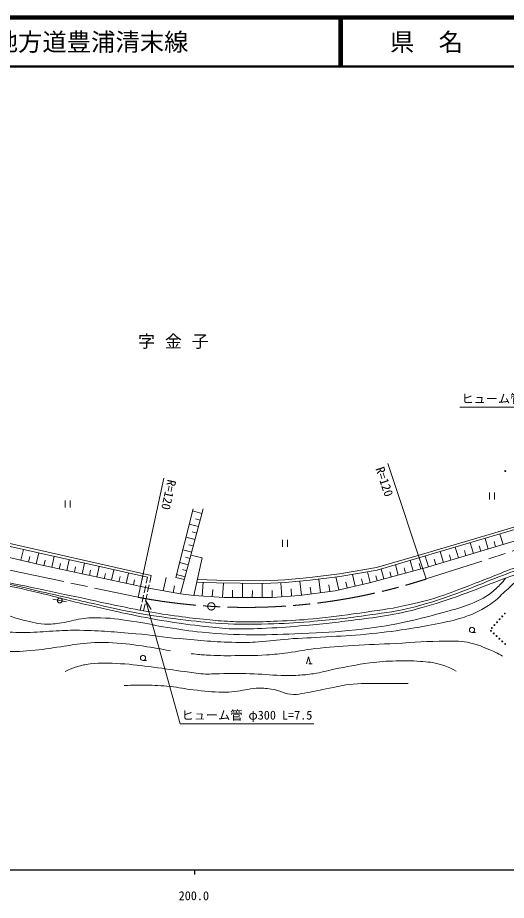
# Model space of a CAD drawing. Units: millimetres, scale not verified. Extents: x 40000 to 680000, y 20000 to 380000.
# Drawn here: x 231656 to 332027, y 198715 to 380000 of the extents above; entities that cross this region are included whole.
import ezdxf
from ezdxf.enums import TextEntityAlignment as Align

# ---------------------------------------------------------------- set-up
doc = ezdxf.new("R2010")
doc.units = ezdxf.units.MM
doc.header["$LTSCALE"] = 1000
doc.linetypes.add('CHAIN', pattern=[18.5, 12, -1.5, 3.5, -1.5])
for name, color, linetype, lineweight in [('M-BMK', 2, 'CHAIN', 13), ('M-STR-HTXT', 7, 'Continuous', 13), ('M-TTL', 2, 'Continuous', 140), ('M-TTL-BAND', 7, 'Continuous', 25), ('M-TTL-LINE', 7, 'Continuous', 50), ('M-WORK', 1, 'Continuous', 13)]:
    doc.layers.add(name, color=color, linetype=linetype, lineweight=lineweight)
doc.layers.add('M-BMK-HTXT', color=7, linetype='Continuous')
doc.layers.add('M-TTL-TXT', color=7, linetype='Continuous')
doc.styles.add('ＭＳ ゴシック', font='')
doc.styles.get('ＭＳ ゴシック').set_extended_font_data('MS Gothic')

msp = doc.modelspace()

# ---------------------------------------------------------------- linework, layer by layer
at = {"layer": 'M-BMK'}
for p, q in [((315586, 264716), (366923, 281317)), ((229373, 266691), (256384, 260957))]:
    msp.add_line(p, q, dxfattribs=at)
msp.add_circle((271425, 259095), 750, dxfattribs=at)
msp.add_arc((278616, 378879), 120000, 259.32316, 287.9436, dxfattribs=at)
at = {"layer": 'M-STR-HTXT'}
for p, q in [((315586, 264716), (307684, 288435)), ((256384, 260957), (261685, 285388)), ((257956, 260203), (259072, 258438))]:
    msp.add_line(p, q, dxfattribs=at)
for points in [[(365000, 282500), (350000, 300000), (322500, 300000)], [(257956, 260203), (265000, 235000), (292500, 235000)]]:
    msp.add_lwpolyline(points, dxfattribs=at)
at = {"layer": 'M-TTL'}
msp.add_line((680000, 380000), (40000, 380000), dxfattribs=at)
at = {"layer": 'M-TTL-BAND'}
for p, q in [((40000, 205000), (579000, 205000)), ((268000, 205000), (268000, 204000))]:
    msp.add_line(p, q, dxfattribs=at)
at = {"layer": 'M-TTL-LINE'}
for p, q in [((297750, 380000), (297750, 370000)), ((298250, 380000), (298250, 370000)), ((40000, 370000), (680000, 370000))]:
    msp.add_line(p, q, dxfattribs=at)
at = {"layer": 'M-WORK'}
for p, q in [((328546, 282457), (328546, 281057)), ((329596, 281057), (329596, 282457)), ((330838, 274562), (355314, 281968)), ((330995, 274035), (355486, 281446)), ((241398, 280811), (241398, 279411)), ((242448, 279411), (242448, 280811)), ((264139, 264997), (267696, 279143)), ((265128, 261680), (269774, 279143)), ((269517, 278177), (267582, 278691)), ((268796, 275468), (266899, 275973)), ((269156, 276823), (268189, 277080)), ((259096, 265449), (220032, 274222)), ((268443, 274140), (267494, 274393)), ((314107, 269634), (330838, 274562)), ((314263, 269106), (330995, 274035)), ((331345, 271780), (330697, 273947)), ((258331, 265057), (220214, 273617)), ((268089, 272812), (266228, 273307)), ((286063, 272747), (286063, 271347)), ((287113, 271347), (287113, 272747)), ((315843, 267146), (335717, 273087)), ((325260, 269961), (324605, 272153)), ((328311, 270873), (327659, 273053)), ((329828, 271327), (329504, 272410)), ((218913, 271750), (236356, 267594)), ((232302, 268560), (232831, 270784)), ((267396, 270207), (265571, 270692)), ((267743, 271509), (266812, 271757)), ((319107, 268122), (318445, 270338)), ((322192, 269044), (321534, 271248)), ((323726, 269503), (323399, 270599)), ((326785, 270417), (326460, 271507)), ((233887, 268183), (234157, 269315)), ((235472, 267805), (236012, 270069)), ((237055, 267444), (237299, 268577)), ((238642, 267102), (239130, 269369)), ((241777, 266426), (242260, 268666)), ((267056, 268929), (266144, 269172)), ((267230, 269581), (269559, 269091)), ((269559, 269091), (267863, 261356)), ((305369, 267050), (314107, 269634)), ((305493, 266513), (314263, 269106)), ((312862, 266348), (312280, 268520)), ((316005, 267195), (315339, 269423)), ((317556, 267659), (317225, 268767)), ((320650, 268583), (320321, 269685)), ((236356, 267594), (258614, 262799)), ((240209, 266764), (240451, 267884)), ((243326, 266093), (243565, 267199)), ((244875, 265759), (245352, 267972)), ((246405, 265429), (246641, 266522)), ((247936, 265100), (248407, 267286)), ((250959, 264448), (251424, 266608)), ((266717, 267651), (264926, 268127)), ((266383, 266398), (265488, 266636)), ((297777, 265771), (305369, 267050)), ((297856, 265226), (305493, 266513)), ((303908, 263949), (315843, 267146)), ((306891, 264748), (306350, 266766)), ((309821, 265533), (309260, 267627)), ((311341, 265941), (311051, 267027)), ((314434, 266769), (314133, 267892)), ((249447, 264774), (249680, 265854)), ((252453, 264127), (252683, 265193)), ((253946, 263805), (254406, 265938)), ((256897, 263169), (257351, 265277)), ((258331, 265057), (258067, 263840)), ((259096, 265449), (258783, 264008)), ((261566, 262294), (262138, 265033)), ((265914, 264635), (264139, 264997)), ((266050, 265145), (264294, 265612)), ((286534, 264519), (291676, 265025)), ((291676, 265025), (297777, 265771)), ((291736, 264478), (297856, 265226)), ((293863, 261902), (293499, 264694)), ((297633, 262470), (297007, 265123)), ((300989, 263261), (300424, 265659)), ((302528, 263624), (302269, 264724)), ((304066, 263992), (303482, 266174)), ((305478, 264370), (305208, 265379)), ((308356, 265141), (308075, 266188)), ((255422, 263487), (255649, 264541)), ((257960, 263352), (257642, 261886)), ((258677, 263520), (258358, 262054)), ((263615, 261941), (263896, 263312)), ((268460, 264078), (272520, 263930)), ((268626, 264622), (272533, 264480)), ((269567, 261239), (269760, 264031)), ((272520, 263930), (282252, 263809)), ((272533, 264480), (282245, 264359)), ((273711, 260953), (273915, 263913)), ((277827, 260923), (277832, 263864)), ((281883, 260916), (281888, 263813)), ((282245, 264359), (286534, 264519)), ((282252, 263809), (286572, 263970)), ((285910, 261064), (285694, 263937)), ((286572, 263970), (291736, 264478)), ((289954, 261392), (289580, 264266)), ((291909, 261647), (291727, 263043)), ((295755, 262148), (295579, 263499)), ((296901, 262298), (303908, 263949)), ((299311, 262866), (299028, 264065)), ((257535, 261398), (257217, 259932)), ((258252, 261565), (257933, 260100)), ((258614, 262799), (265128, 261680)), ((267863, 261356), (265128, 261680)), ((267863, 261356), (274043, 260930)), ((271639, 261096), (271741, 262576)), ((275768, 260927), (275771, 262397)), ((279855, 260920), (279857, 262368)), ((283899, 260912), (283902, 262353)), ((283900, 260912), (289548, 261339)), ((287933, 261217), (287824, 262662)), ((289548, 261339), (296901, 262298)), ((238908, 260597), (240329, 260295)), ((240329, 260295), (241678, 260011)), ((257111, 259443), (256846, 258227)), ((257827, 259611), (257514, 258171)), ((274043, 260930), (283900, 260912)), ((324970, 253741), (325670, 253741)), ((290989, 247307), (291409, 248707)), ((291409, 248707), (291829, 247307)), ((257400, 247987), (258100, 247987)), ((292179, 247307), (291479, 247307))]:
    msp.add_line(p, q, dxfattribs=at)
for centre, radius in [((331802, 286877), 100), ((240329, 260295), 500), ((331718, 257628), 100), ((330116, 255841), 100), ((330650, 256437), 100), ((331184, 257032), 100), ((324970, 254266), 525), ((328854, 254069), 100), ((329048, 254649), 100), ((329582, 255245), 100), ((329440, 253525), 100), ((330026, 252980), 100), ((330612, 252435), 100), ((331198, 251890), 100), ((331784, 251346), 100), ((257400, 248512), 525)]:
    msp.add_circle(centre, radius, dxfattribs=at)
for points, knots in [([(167356, 271729), (168771, 271705), (169142, 271690), (170286, 271653), (173463, 271550), (175238, 271384), (178412, 271200), (181128, 271042), (182652, 270978), (185365, 270774), (188078, 270569), (189596, 270432), (192300, 270134), (196986, 269618), (199602, 269252), (204271, 268598), (208945, 267943), (211574, 267635), (216219, 266800), (219713, 266171), (221642, 265671), (225117, 264948), (228374, 264271), (230200, 263899), (233456, 263216), (237631, 262341), (239967, 261842), (244139, 260952), (247636, 260206), (249587, 259749), (253090, 259034), (254815, 258682), (255779, 258471), (257514, 258171), (259998, 257741), (261392, 257509), (263888, 257160), (266207, 256836), (267509, 256674), (269838, 256432), (271756, 256233), (272833, 256133), (274758, 256023), (276470, 255926), (277430, 255885), (279145, 255881), (281456, 255877), (282750, 255958), (285059, 256059), (287910, 256184), (289508, 256258), (292350, 256521), (296099, 256867), (298187, 257181), (301914, 257720), (305556, 258246), (307611, 258480), (311211, 259238), (314012, 259828), (315571, 260234), (318298, 261103), (320751, 261885), (322073, 262475), (324478, 263394), (328246, 264833), (330334, 265697), (334096, 267150), (336744, 268174), (338213, 268786), (340889, 269735), (344134, 270884), (345999, 271386), (349281, 272425), (352233, 273360), (353875, 273924), (356847, 274796), (358506, 275284), (359406, 275688), (361105, 276006), (361331, 276048), (361460, 276067), (361690, 276069), (361976, 276072), (362148, 276042), (362408, 275923), (362621, 275826), (362737, 275740), (362882, 275556), (363000, 275406), (363003, 275283), (363056, 275100), (363160, 274741), (363188, 274532), (363257, 274165), (363387, 273477), (363500, 273097), (363565, 272401), (363658, 271405), (363731, 270842), (363684, 269843), (363619, 268473), (363449, 267713), (363181, 266368), (363006, 265493), (362858, 265012), (362577, 264166), (362249, 263177), (362006, 262641), (361547, 261707), (361168, 260936), (361019, 260671), (360491, 259777)], [0, 0, 0, 0, 1, 1, 1, 2, 2, 2, 3, 3, 3, 4, 4, 4, 5, 5, 5, 6, 6, 6, 7, 7, 7, 8, 8, 8, 9, 9, 9, 10, 10, 10, 11, 11, 11, 12, 12, 12, 13, 13, 13, 14, 14, 14, 15, 15, 15, 16, 16, 16, 17, 17, 17, 18, 18, 18, 19, 19, 19, 20, 20, 20, 21, 21, 21, 22, 22, 22, 23, 23, 23, 24, 24, 24, 25, 25, 25, 26, 26, 26, 27, 27, 27, 28, 28, 28, 29, 29, 29, 30, 30, 30, 31, 31, 31, 32, 32, 32, 33, 33, 33, 34, 34, 34, 35, 35, 35, 36, 36, 36, 37, 37, 37, 37]), ([(167710, 271264), (167779, 271264), (167797, 271264), (167852, 271264), (168579, 271267), (168985, 271330), (169711, 271335), (170974, 271345), (171682, 271376), (172944, 271324), (175115, 271233), (176330, 271142), (178497, 270968), (181679, 270714), (183462, 270560), (186637, 270228), (190249, 269851), (192267, 269596), (195873, 269163), (199509, 268726), (201552, 268519), (205179, 268008), (209476, 267403), (211878, 267017), (216155, 266286), (220680, 265512), (223211, 265051), (227708, 264128), (230841, 263485), (232572, 263014), (235689, 262298), (240183, 261267), (242694, 260660), (247193, 259652), (250364, 258942), (252119, 258437), (255318, 257867), (259098, 257193), (261231, 256893), (265042, 256428), (268354, 256025), (270209, 255744), (273541, 255576), (277261, 255388), (279354, 255396), (283078, 255496), (286411, 255586), (288281, 255663), (291603, 255949), (296454, 256367), (299175, 256620), (303991, 257334), (307525, 257858), (309533, 258055), (312996, 258933), (316521, 259826), (318444, 260529), (321867, 261757), (325267, 262975), (327102, 263842), (330472, 265140), (334829, 266818), (337259, 267792), (341661, 269349), (345353, 270655), (347436, 271345), (351172, 272520), (353618, 273288), (354983, 273742), (357459, 274411), (359156, 274870), (359717, 275015), (361823, 275516)], [0, 0, 0, 0, 1, 1, 1, 2, 2, 2, 3, 3, 3, 4, 4, 4, 5, 5, 5, 6, 6, 6, 7, 7, 7, 8, 8, 8, 9, 9, 9, 10, 10, 10, 11, 11, 11, 12, 12, 12, 13, 13, 13, 14, 14, 14, 15, 15, 15, 16, 16, 16, 17, 17, 17, 18, 18, 18, 19, 19, 19, 20, 20, 20, 21, 21, 21, 22, 22, 22, 23, 23, 23, 24, 24, 24, 24]), ([(167839, 270753), (169388, 270834), (169818, 270843), (171087, 270853), (173086, 270870), (174206, 270791), (176202, 270667), (178473, 270525), (179742, 270394), (182009, 270187), (184259, 269983), (185523, 269892), (187764, 269601), (190721, 269218), (192351, 268823), (195303, 268402), (198057, 268010), (199604, 267828), (202363, 267470), (206774, 266898), (209257, 266670), (213658, 266031), (218812, 265284), (221703, 264872), (226819, 263900), (230345, 263230), (232304, 262764), (235797, 261938), (238841, 261217), (240516, 260693), (243558, 259966), (247545, 259013), (249779, 258479), (253793, 257644), (257101, 256956), (258957, 256573), (262291, 256019), (265335, 255513), (267056, 255315), (270123, 254980), (272387, 254732), (273655, 254546), (275931, 254474), (278594, 254390), (280089, 254498), (282751, 254607), (285868, 254735), (287611, 254877), (290717, 255166), (295054, 255570), (297480, 255851), (301799, 256419), (304573, 256783), (306138, 256932), (308886, 257457), (311570, 257971), (313050, 258387), (315679, 259136), (318477, 259933), (320023, 260457), (322766, 261427), (325570, 262419), (327095, 263096), (329879, 264144), (332122, 264989), (333385, 265444), (335633, 266276), (338338, 267276), (339843, 267866), (342560, 268833), (344888, 269662), (346205, 270091), (348554, 270858), (351899, 271950), (353790, 272505), (357159, 273522), (359038, 274089), (359633, 274268), (361976, 274959)], [0, 0, 0, 0, 1, 1, 1, 2, 2, 2, 3, 3, 3, 4, 4, 4, 5, 5, 5, 6, 6, 6, 7, 7, 7, 8, 8, 8, 9, 9, 9, 10, 10, 10, 11, 11, 11, 12, 12, 12, 13, 13, 13, 14, 14, 14, 15, 15, 15, 16, 16, 16, 17, 17, 17, 18, 18, 18, 19, 19, 19, 20, 20, 20, 21, 21, 21, 22, 22, 22, 23, 23, 23, 24, 24, 24, 25, 25, 25, 26, 26, 26, 26]), ([(170902, 255260), (172263, 256560), (172737, 256984), (174059, 257897), (175599, 258961), (176564, 259426), (178295, 260135), (179900, 260793), (180856, 261076), (182571, 261334), (184487, 261622), (185590, 261637), (187526, 261574), (190564, 261474), (192244, 261057), (195239, 260535), (196984, 260230), (197905, 259799), (199634, 259416), (203723, 258510), (206049, 258171), (210144, 257298), (213166, 256654), (214833, 256173), (217857, 255540), (220140, 255061), (221425, 254812), (223731, 254461), (225534, 254186), (226547, 254026), (228366, 253901), (230656, 253744), (231946, 253701), (234241, 253741), (236336, 253778), (237502, 253966), (239596, 254061), (241467, 254146), (242517, 254206), (244391, 254181), (248910, 254120), (251434, 253823), (255940, 253462), (259416, 253183), (261336, 252747), (264811, 252463), (269363, 252090), (271913, 251781), (276480, 251703), (278290, 251673), (279308, 251669), (281115, 251783), (283494, 251934), (284812, 252203), (287189, 252383), (290214, 252611), (291914, 252635), (294942, 252822), (298174, 253022), (299991, 253066), (303214, 253382), (306501, 253704), (308339, 253932), (311605, 254421), (313895, 254763), (315169, 255011), (317440, 255460), (319386, 255844), (320492, 256017), (322395, 256579), (323902, 257023), (324734, 257339), (326151, 258017), (327383, 258607), (328044, 259013), (329148, 259815), (330249, 260614), (330723, 261238), (331746, 262133), (332704, 262972), (333136, 263588), (334223, 264251), (335732, 265171), (336707, 265453), (338339, 266129), (341451, 267419), (343247, 268012), (346418, 269146), (348693, 269960), (349962, 270436), (352279, 271118), (354517, 271777), (355792, 272072), (358047, 272667), (359454, 273039), (360268, 273160), (361652, 273609), (362284, 273813), (362501, 273881), (363257, 274165)], [0, 0, 0, 0, 1, 1, 1, 2, 2, 2, 3, 3, 3, 4, 4, 4, 5, 5, 5, 6, 6, 6, 7, 7, 7, 8, 8, 8, 9, 9, 9, 10, 10, 10, 11, 11, 11, 12, 12, 12, 13, 13, 13, 14, 14, 14, 15, 15, 15, 16, 16, 16, 17, 17, 17, 18, 18, 18, 19, 19, 19, 20, 20, 20, 21, 21, 21, 22, 22, 22, 23, 23, 23, 24, 24, 24, 25, 25, 25, 26, 26, 26, 27, 27, 27, 28, 28, 28, 29, 29, 29, 30, 30, 30, 31, 31, 31, 32, 32, 32, 33, 33, 33, 33]), ([(165867, 256023), (166041, 257121), (166124, 257475), (166386, 258380), (166783, 259750), (167052, 260538), (167825, 261737), (168376, 262592), (168910, 262932), (169783, 263455), (171163, 264283), (172082, 264533), (173659, 264854), (175581, 265245), (176693, 265409), (178654, 265373), (181122, 265329), (182476, 264896), (184928, 264614), (187548, 264313), (189028, 264243), (191642, 263895), (194758, 263479), (196492, 263167), (199594, 262656), (203313, 262043), (205382, 261614), (209105, 261018), (213359, 260336), (215760, 260062), (220014, 259379), (222375, 259000), (223715, 258864), (226048, 258340), (228471, 257796), (229718, 257082), (232122, 256462), (234079, 255957), (235181, 255592), (237197, 255463), (238556, 255376), (239327, 255506), (240674, 255703), (242282, 255938), (243141, 256309), (244750, 256542), (246266, 256762), (247135, 256781), (248666, 256742), (251571, 256667), (253181, 256307), (256059, 255903), (258572, 255549), (259947, 255144), (262453, 254744), (265206, 254304), (266750, 254045), (269526, 253785), (273618, 253401), (275925, 253263), (280036, 253245), (283924, 253228), (286102, 253355), (289986, 253545), (294368, 253759), (296834, 253788), (301195, 254264), (304467, 254621), (306294, 254906), (309527, 255523), (312744, 256137), (314519, 256620), (317679, 257481), (320742, 258315), (322521, 258652), (325431, 259919), (327341, 260750), (328431, 261328), (329947, 262756), (330757, 263519), (331085, 263848), (331858, 264867)], [0, 0, 0, 0, 1, 1, 1, 2, 2, 2, 3, 3, 3, 4, 4, 4, 5, 5, 5, 6, 6, 6, 7, 7, 7, 8, 8, 8, 9, 9, 9, 10, 10, 10, 11, 11, 11, 12, 12, 12, 13, 13, 13, 14, 14, 14, 15, 15, 15, 16, 16, 16, 17, 17, 17, 18, 18, 18, 19, 19, 19, 20, 20, 20, 21, 21, 21, 22, 22, 22, 23, 23, 23, 24, 24, 24, 25, 25, 25, 26, 26, 26, 27, 27, 27, 27]), ([(175648, 255081), (176371, 255649), (176662, 255819), (177367, 256200), (178687, 256913), (179563, 257071), (181043, 257319), (183097, 257662), (184277, 257756), (186358, 257718), (188534, 257679), (189752, 257537), (191913, 257279), (195118, 256896), (196898, 256548), (200065, 255920), (202419, 255453), (203690, 254981), (206019, 254402), (210292, 253339), (212678, 252713), (216968, 251724), (219770, 251079), (221319, 250597), (224161, 250166), (225772, 249921), (226688, 249836), (228317, 249806), (230691, 249763), (232025, 249816), (234391, 250006), (236807, 250200), (238145, 250468), (240545, 250805), (242327, 251055), (243309, 251329), (245101, 251484), (247450, 251688), (248780, 251709), (251135, 251604), (253913, 251480), (255459, 251222), (258208, 250805), (260103, 250518), (260738, 250411), (263043, 249966)], [0, 0, 0, 0, 1, 1, 1, 2, 2, 2, 3, 3, 3, 4, 4, 4, 5, 5, 5, 6, 6, 6, 7, 7, 7, 8, 8, 8, 9, 9, 9, 10, 10, 10, 11, 11, 11, 12, 12, 12, 13, 13, 13, 14, 14, 14, 15, 15, 15, 15]), ([(267279, 249366), (268803, 249200), (269226, 249171), (270476, 249087), (272719, 248936), (273982, 248965), (276231, 248967), (278776, 248969), (280205, 248958), (282744, 249127), (284466, 249241), (285428, 249351), (287140, 249566), (289317, 249840), (290514, 250161), (292695, 250405), (295776, 250751), (297512, 250849), (300607, 251045), (303992, 251259), (305891, 251325), (309278, 251484), (313336, 251676), (315607, 251984), (319668, 251924), (321655, 251895), (322817, 252051), (324743, 251564), (326304, 251170), (327148, 250817), (328620, 250166), (329654, 249708), (330016, 249532), (331217, 248887)], [0, 0, 0, 0, 1, 1, 1, 2, 2, 2, 3, 3, 3, 4, 4, 4, 5, 5, 5, 6, 6, 6, 7, 7, 7, 8, 8, 8, 9, 9, 9, 10, 10, 10, 11, 11, 11, 11]), ([(241424, 245748), (242515, 246236), (242861, 246386), (243822, 246680), (244860, 246998), (245460, 247153), (246539, 247266), (248951, 247519), (250326, 247460), (252747, 247319), (255421, 247164), (256909, 246933), (259567, 246600), (262070, 246286), (263461, 246029), (265961, 245694), (267457, 245494), (268289, 245294), (269797, 245215), (271096, 245146), (271826, 245257), (273127, 245268), (275562, 245288), (276927, 245334), (279361, 245268), (281861, 245200), (283254, 244982), (285755, 244922), (287128, 244889), (287899, 244879), (289271, 244948), (290514, 245011), (291211, 245081), (292442, 245268), (294084, 245518), (294968, 245852), (296597, 246174), (299469, 246741), (301075, 247098), (303977, 247479), (306077, 247755), (307267, 247832), (309385, 247879), (311310, 247922), (312396, 247972), (314314, 247799), (315970, 247649), (316933, 247646), (318523, 247159), (319820, 246762), (320327, 246528), (321720, 245801)], [0, 0, 0, 0, 1, 1, 1, 2, 2, 2, 3, 3, 3, 4, 4, 4, 5, 5, 5, 6, 6, 6, 7, 7, 7, 8, 8, 8, 9, 9, 9, 10, 10, 10, 11, 11, 11, 12, 12, 12, 13, 13, 13, 14, 14, 14, 15, 15, 15, 16, 16, 16, 17, 17, 17, 17]), ([(253505, 242826), (255599, 242913), (256184, 242929), (257901, 242906), (259902, 242879), (261024, 242812), (263016, 242626), (264869, 242453), (265881, 242138), (267732, 241947), (270114, 241701), (271450, 241462), (273846, 241467), (274768, 241469), (275288, 241479), (276203, 241587), (277944, 241793), (278892, 242128), (280639, 242266), (281854, 242363), (282546, 242251), (283756, 242107), (285575, 241889), (286479, 240995), (288312, 240988), (289209, 240984), (289704, 241135), (290589, 241281), (292298, 241562), (293239, 241808), (294941, 242124), (297134, 242531), (298341, 242922), (300562, 243137), (303048, 243378), (304458, 243216), (306956, 243230), (308876, 243241), (309486, 243241), (311871, 243230)], [0, 0, 0, 0, 1, 1, 1, 2, 2, 2, 3, 3, 3, 4, 4, 4, 5, 5, 5, 6, 6, 6, 7, 7, 7, 8, 8, 8, 9, 9, 9, 10, 10, 10, 11, 11, 11, 12, 12, 12, 13, 13, 13, 13])]:
    msp.add_open_spline(points, degree=3, knots=knots, dxfattribs=at)

# ---------------------------------------------------------------- texts
at = {"layer": 'M-BMK-HTXT', "insert": (264640, 313386), "char_height": 2566, "attachment_point": 5, "style": 'ＭＳ ゴシック'}
msp.add_mtext('\\T1.57;字金子', dxfattribs=at)
at = {"layer": 'M-STR-HTXT', "style": 'ＭＳ ゴシック'}
for s, p in [('ヒューム管 φ150 L=7.0', (336250, 301750)), ('ヒューム管 φ300 L=7.5', (278750, 236750))]:
    msp.add_text(s, height=1833, dxfattribs=at).set_placement(p, align=Align.MIDDLE_CENTER)
for rotation, p in [(288.424, (306996, 284703)), (257.758, (262694, 282009))]:
    msp.add_text('R=120', height=1833, rotation=rotation, dxfattribs=at).set_placement(p, align=Align.MIDDLE_CENTER)
at = {"layer": 'M-TTL-BAND', "style": 'ＭＳ ゴシック'}
msp.add_text('200.0', height=1833, dxfattribs=at).set_placement((267844, 198195), align=Align.BOTTOM_CENTER)
at = {"layer": 'M-TTL-TXT', "style": 'ＭＳ ゴシック'}
msp.add_text('主要地方道豊浦清末線', height=3666, dxfattribs=at).set_placement((216734, 375000), align=Align.MIDDLE_LEFT)
msp.add_text('県\u3000名', height=3666, dxfattribs=at).set_placement((315625, 375000), align=Align.MIDDLE_CENTER)

doc.saveas('drawing.dxf')
